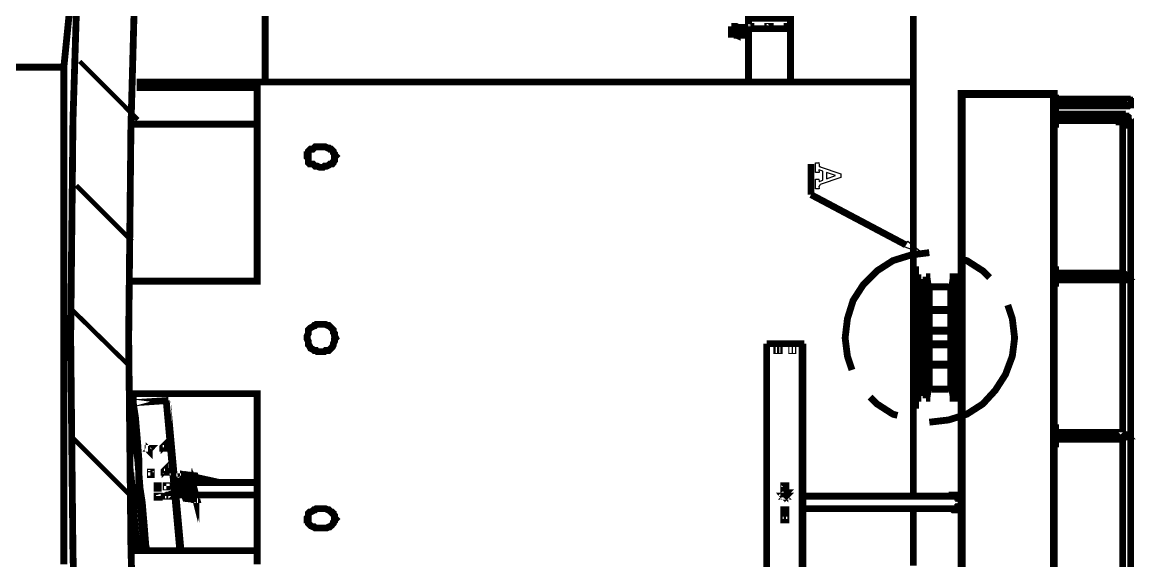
# Model space of a CAD drawing. Extents: x 0.1 to 11.6, y 0.3 to 16.2.
# Drawn here: x 7.911 to 9.543, y 11.807 to 12.596 of the extents above; entities that cross this region are included whole.
import ezdxf

# ---------------------------------------------------------------- set-up
doc = ezdxf.new("R2010")
doc.units = 0
doc.header["$MEASUREMENT"] = 0

msp = doc.modelspace()

# ---------------------------------------------------------------- linework, layer by layer
at = {"color": 0}
for points, const_width in [([(8.19, 14.7167), (7.97168, 12.53), (7.75499, 12.53)], 0.01), ([(8.19, 14.6667), (8.14165, 14.3533), (8.09831, 14.0367), (8.06332, 13.7217), (8.035, 13.405), (8.01167, 13.0883), (7.99501, 12.77), (7.98503, 12.4517), (7.98167, 12.1334), (7.98503, 11.8167), (7.99501, 11.4983), (8.01167, 11.18), (8.035, 10.8633), (8.06332, 10.5467), (8.09831, 10.23), (8.14165, 9.91499), (8.19, 9.60167)], 0.01), ([(8.87668, 9.57167), (8.97499, 9.57167), (8.99501, 9.59169), (8.99501, 9.595), (8.99501, 9.59831), (8.99501, 9.60499), (8.99501, 9.61165), (8.99501, 9.62001), (8.99501, 9.62999), (8.99501, 9.64333), (8.99501, 9.68668), (8.26665, 9.68668), (8.22, 9.99001), (8.17833, 10.295), (8.14501, 10.6), (8.11664, 10.9067), (8.095, 11.2133), (8.07835, 11.52), (8.06999, 11.8267), (8.06668, 12.1334), (8.06999, 12.4417), (8.07835, 12.7483)], 0.01), ([(9.21669, 12.6217), (9.21669, 12.5517), (9.21669, 12.5084), (8.37001, 12.5084), (8.36833, 12.5084), (8.36664, 12.5084), (8.36501, 12.5084), (8.36333, 12.5084), (8.36165, 12.5084), (8.36003, 12.5084), (8.35667, 12.5084), (8.35499, 12.5084), (8.35335, 12.5084), (8.35167, 12.5084), (8.34999, 12.5084), (8.34831, 12.5084), (8.345, 12.5084), (8.34332, 12.5084), (8.34169, 12.5084), (8.34, 12.5084), (8.33832, 12.5084), (8.33664, 12.5084), (8.33501, 12.5084), (8.33333, 12.5084), (8.33165, 12.5084), (8.33003, 12.5084), (8.32835, 12.5084), (8.07835, 12.5084)], 0.01), ([(8.26665, 12.6233), (8.26665, 12.5583), (8.26665, 12.5084)], 0.01), ([(8.94997, 12.59), (8.95167, 12.59)], 0.01), ([(8.94997, 12.59), (8.94997, 12.5783), (8.95503, 12.5783), (8.95503, 12.59), (8.95503, 12.5783), (8.95833, 12.5767), (8.95833, 12.5883), (8.95833, 12.5767), (8.97499, 12.5767)], 0.01), ([(8.95503, 12.59), (8.95665, 12.59)], 0.01), ([(8.95503, 12.5783), (8.95665, 12.5783)], 0.01), ([(8.95833, 12.5883), (8.96001, 12.5883)], 0.01), ([(8.95833, 12.5767), (8.96001, 12.5767)], 0.01), ([(8.965, 12.5833), (8.965, 12.5817), (8.96669, 12.5817), (8.96669, 12.5833)], 0.01), ([(8.97499, 12.5883), (8.97667, 12.5883)], 0.01), ([(8.97499, 12.5084), (8.97499, 12.5133), (8.97499, 12.5267), (8.97499, 12.54), (8.97499, 12.5533), (8.97499, 12.5667), (8.97499, 12.58), (8.97499, 12.5866)], 0.01), ([(8.97667, 12.59), (8.97835, 12.59)], 0.01), ([(8.97667, 12.59), (8.97667, 12.5883)], 0.01), ([(8.97835, 12.59), (8.97999, 12.59)], 0.01), ([(8.97835, 12.59), (8.97999, 12.59)], 0.01), ([(8.97835, 12.59), (8.97835, 12.5883)], 0.01), ([(9.03668, 12.5084), (9.03668, 12.5133), (9.03668, 12.5267), (9.03668, 12.54), (9.03668, 12.5533), (9.03668, 12.5667), (9.03668, 12.58), (9.03668, 12.5866)], 0.01), ([(7.97168, 12.53), (7.97168, 12.5283), (7.97168, 12.5267), (7.97168, 12.525), (7.97168, 12.5233), (7.97168, 12.5217), (7.97168, 12.5183), (7.97168, 12.515), (7.97168, 12.5133), (7.97168, 12.51), (7.97168, 12.5067), (7.97168, 12.5033), (7.97168, 12.5), (7.97168, 12.495), (7.97168, 12.49), (7.97168, 12.4867), (7.97168, 12.4817), (7.97168, 12.475), (7.97168, 12.4717), (7.97168, 12.465), (7.97168, 12.46), (7.97168, 12.4533), (7.97168, 12.4483), (7.97168, 12.4417), (7.97168, 12.435), (7.97168, 12.4267), (7.97168, 12.4217), (7.97168, 12.4134), (7.97168, 12.4067), (7.97168, 12.3983), (7.97168, 12.39), (7.97168, 12.3834), (7.97168, 12.375), (7.97168, 12.3666), (7.97168, 12.3583), (7.97168, 12.35), (7.97168, 12.34), (7.97168, 12.3317), (7.97168, 12.3233), (7.97168, 12.3133), (7.97168, 12.3033), (7.97168, 12.295), (7.97168, 12.285), (7.97168, 12.2767), (7.97168, 12.265), (7.97168, 12.255), (7.97168, 12.2467), (7.97168, 12.2367), (7.97168, 12.2267), (7.97168, 12.215), (7.97168, 12.205), (7.97168, 12.195), (7.97168, 12.185), (7.97168, 12.175), (7.97168, 12.165), (7.97168, 12.1533), (7.97168, 12.1433), (7.97168, 12.1334), (7.97168, 12.1233), (7.97168, 12.1133), (7.97168, 12.1033), (7.97168, 12.0917), (7.97168, 12.0817), (7.97168, 12.0717), (7.97168, 12.0617), (7.97168, 12.0517), (7.97168, 12.04), (7.97168, 12.0317), (7.97168, 12.0217), (7.97168, 12.0117), (7.97168, 12.0017), (7.97168, 11.9916), (7.97168, 11.9817), (7.97168, 11.9733), (7.97168, 11.9633), (7.97168, 11.9533), (7.97168, 11.945), (7.97168, 11.9367), (7.97168, 11.9283), (7.97168, 11.9183), (7.97168, 11.91), (7.97168, 11.9017), (7.97168, 11.8917), (7.97168, 11.885), (7.97168, 11.8767), (7.97168, 11.8683), (7.97168, 11.8617), (7.97168, 11.855), (7.97168, 11.8467), (7.97168, 11.84), (7.97168, 11.8333), (7.97168, 11.8267), (7.97168, 11.82), (7.97168, 11.8133), (7.97168, 11.8066), (7.97168, 11.8017)], 0.01), ([(8.08003, 12.4533), (7.99501, 12.5384)], 0.006667), ([(8.06836, 12.2167), (8.25499, 12.2167), (8.25499, 12.2217), (8.25499, 12.2267), (8.25499, 12.2317), (8.25499, 12.2383), (8.25499, 12.2416), (8.25499, 12.2483), (8.25499, 12.2517), (8.25499, 12.2567), (8.25499, 12.2633), (8.25499, 12.2667), (8.25499, 12.2733), (8.25499, 12.2767), (8.25499, 12.2817), (8.25499, 12.2867), (8.25499, 12.2917), (8.25499, 12.2967), (8.25499, 12.3017), (8.25499, 12.305), (8.25499, 12.3117), (8.25499, 12.315), (8.25499, 12.32), (8.25499, 12.325), (8.25499, 12.3283), (8.25499, 12.3333), (8.25499, 12.3383), (8.25499, 12.3417), (8.25499, 12.3467), (8.25499, 12.3517), (8.25499, 12.355), (8.25499, 12.36), (8.25499, 12.3633), (8.25499, 12.3666), (8.25499, 12.3717), (8.25499, 12.3767), (8.25499, 12.38), (8.25499, 12.3834), (8.25499, 12.3883), (8.25499, 12.3917), (8.25499, 12.395), (8.25499, 12.4), (8.25499, 12.4017), (8.25499, 12.4067), (8.25499, 12.41), (8.25499, 12.4134), (8.25499, 12.4167), (8.25499, 12.42), (8.25499, 12.4233), (8.25499, 12.4267), (8.25499, 12.43), (8.25499, 12.4333), (8.25499, 12.4367), (8.25499, 12.4383), (8.25499, 12.4417), (8.25499, 12.445), (8.25499, 12.4483), (8.25499, 12.45), (8.25499, 12.4533), (8.25499, 12.4567), (8.25499, 12.46), (8.25499, 12.4633), (8.25499, 12.4667), (8.25499, 12.47), (8.25499, 12.4717), (8.25499, 12.475), (8.25499, 12.4783), (8.25499, 12.48), (8.25499, 12.4817), (8.25499, 12.485), (8.25499, 12.4867), (8.25499, 12.4883), (8.25499, 12.49), (8.25499, 12.4916), (8.25499, 12.4933), (8.25499, 12.495), (8.25499, 12.4967), (8.25499, 12.4983), (8.25499, 12.5), (8.07835, 12.5)], 0.01), ([(9.21669, 12.5084), (9.21669, 12.5067), (9.21669, 12.505), (9.21669, 12.5033), (9.21669, 12.5017), (9.21669, 12.5), (9.21669, 12.4983), (9.21669, 12.4967), (9.21669, 12.4933), (9.21669, 12.49), (9.21669, 12.4883), (9.21669, 12.4833), (9.21669, 12.48), (9.21669, 12.475), (9.21669, 12.4733), (9.21669, 12.4683), (9.21669, 12.4633), (9.21669, 12.4583), (9.21669, 12.4533), (9.21669, 12.4483), (9.21669, 12.4434), (9.21669, 12.4383), (9.21669, 12.4316), (9.21669, 12.4267), (9.21669, 12.4183), (9.21669, 12.4134), (9.21669, 12.405), (9.21669, 12.4), (9.21669, 12.3917), (9.21669, 12.385), (9.21669, 12.3767), (9.21669, 12.37), (9.21669, 12.3633), (9.21669, 12.3533), (9.21669, 12.3467), (9.21669, 12.3383), (9.21669, 12.33), (9.21669, 12.3217), (9.21669, 12.3133), (9.21669, 12.3033), (9.21669, 12.295), (9.21669, 12.2867), (9.21669, 12.2767), (9.21669, 12.2683), (9.21669, 12.2584), (9.21669, 12.25), (9.21669, 12.24), (9.21669, 12.23), (9.21669, 12.2217), (9.21669, 12.2116), (9.21669, 12.2017), (9.21669, 12.1917), (9.21669, 12.1833), (9.21669, 12.1733), (9.21669, 12.1634), (9.21669, 12.1533), (9.21669, 12.1433), (9.21669, 12.1334), (9.21669, 12.125), (9.21669, 12.115), (9.21669, 12.1033), (9.21669, 12.095), (9.21669, 12.085), (9.21669, 12.075), (9.21669, 12.065), (9.21669, 12.055), (9.21669, 12.0467), (9.21669, 12.0367), (9.21669, 12.0283), (9.21669, 12.0167), (9.21669, 12.0084), (9.21669, 12), (9.21669, 11.9916), (9.21669, 11.9817), (9.21669, 11.9717), (9.21669, 11.9633), (9.21669, 11.955), (9.21669, 11.9467), (9.21669, 11.9383), (9.21669, 11.9283), (9.21669, 11.9217), (9.21669, 11.9134), (9.21669, 11.905), (9.21669, 11.9017)], 0.01), ([(9.28668, 12.4883), (9.28668, 12.49), (9.28836, 12.49), (9.28836, 12.4916), (9.28668, 12.4916), (9.28668, 12.49), (9.28668, 12.4883), (9.28668, 11.8933)], 0.01), ([(9.28836, 9.45503), (9.28836, 12.49), (9.42165, 12.49), (9.42333, 12.49), (9.42333, 12.4883), (9.42333, 12.49), (9.42333, 12.4916), (9.42165, 12.4916)], 0.01), ([(9.28999, 9.40831), (9.42165, 9.40831), (9.42165, 12.49), (9.42165, 12.4916), (9.28836, 12.4916)], 0.01), ([(9.42333, 12.4883), (9.42333, 9.40831), (9.42165, 9.40831)], 0.01), ([(9.42333, 12.485), (9.42503, 12.485), (9.42503, 12.4833), (9.42503, 12.4717)], 0.01), ([(9.53, 12.4833), (9.53, 12.4817), (9.53168, 12.4817), (9.53331, 12.4817), (9.53331, 12.48), (9.535, 12.48), (9.535, 12.4783), (9.535, 12.4767), (9.535, 12.475), (9.53331, 12.475), (9.53168, 12.4733), (9.53, 12.4733), (9.53168, 12.4733), (9.53331, 12.475), (9.535, 12.475), (9.535, 12.4767), (9.535, 12.4783), (9.535, 12.48), (9.53331, 12.48), (9.53331, 12.4817), (9.53168, 12.4817), (9.53, 12.4817), (9.53, 12.4833), (9.52832, 12.4833), (9.52669, 12.4833), (9.52501, 12.4833), (9.52333, 12.4833), (9.52165, 12.4833), (9.52001, 12.4833), (9.51833, 12.4833), (9.51665, 12.4833), (9.42503, 12.4833), (9.42333, 12.4833)], 0.01), ([(9.42333, 12.4717), (9.42503, 12.4717), (9.42503, 12.47), (9.42333, 12.47)], 0.01), ([(9.42333, 12.4667), (9.42503, 12.4667), (9.42503, 12.465)], 0.01), ([(9.42333, 12.4483), (9.42503, 12.4483), (9.42503, 12.465), (9.42333, 12.465)], 0.01), ([(9.42503, 12.4733), (9.51665, 12.4733), (9.51833, 12.4733), (9.52001, 12.4733), (9.52165, 12.4733), (9.52333, 12.4733), (9.52501, 12.4733), (9.52669, 12.4733), (9.52832, 12.4733), (9.53, 12.4733)], 0.01), ([(8.25499, 12.4467), (8.07497, 12.4467)], 0.01), ([(9.42503, 12.4483), (9.42503, 12.4467), (9.42333, 12.4467)], 0.01), ([(9.535, 9.435), (9.535, 12.445), (9.535, 12.4467), (9.535, 12.4483), (9.535, 12.45), (9.53331, 12.45), (9.53331, 12.4517), (9.53168, 12.4533), (9.53168, 12.455), (9.53, 12.455), (9.53, 12.4567), (9.52832, 12.4567), (9.52832, 12.4583), (9.52669, 12.4583), (9.52501, 12.46), (9.52333, 12.46), (9.52333, 12.4616), (9.52165, 12.4616), (9.52001, 12.4616), (9.51833, 12.4616), (9.51665, 12.4616), (9.42503, 12.4616)], 0.01), ([(9.42503, 12.4517), (9.51665, 12.4517), (9.51833, 12.4517), (9.51833, 12.45), (9.52001, 12.45), (9.52165, 12.45), (9.52333, 12.45), (9.52333, 12.4483), (9.52333, 12.4467), (9.52333, 12.445), (9.52501, 12.445), (9.52669, 12.445), (9.52832, 12.445), (9.53, 12.445), (9.53168, 12.445), (9.53331, 12.445), (9.535, 12.445), (9.53331, 12.445), (9.53168, 12.445), (9.53, 12.445), (9.52832, 12.445), (9.52669, 12.445), (9.52501, 12.445), (9.52333, 12.445), (9.52333, 12.2283), (9.42503, 12.2283)], 0.01), ([(9.06668, 12.3433), (9.06668, 12.3883)], 0.01), ([(8.07167, 12.275), (7.99001, 12.3567)], 0.006667), ([(9.20503, 12.27), (9.06668, 12.3433)], 0.01), ([(9.06668, 12.3433), (9.06836, 12.3433)], 0.01), ([(9.24001, 12.2584), (9.21332, 12.255), (9.18668, 12.2467), (9.16336, 12.2317), (9.14333, 12.2116), (9.12831, 12.1883), (9.12001, 12.1617), (9.11664, 12.1334), (9.12001, 12.1067), (9.12668, 12.0866)], 0.01), ([(9.21669, 12.035), (9.22, 12.035), (9.22, 12.0367), (9.22, 12.0384), (9.22, 12.04), (9.22, 12.0417), (9.22, 12.0433), (9.22, 12.045), (9.22, 12.0467), (9.22, 12.0483), (9.22, 12.05), (9.22, 12.0517), (9.22, 12.0533), (9.22, 12.055), (9.22, 12.0583), (9.22, 12.06), (9.22, 12.0617), (9.22, 12.0633), (9.22, 12.065), (9.22, 12.0667), (9.22, 12.0684), (9.22, 12.0717), (9.22, 12.0733), (9.22, 12.075), (9.22, 12.0783), (9.22, 12.0817), (9.22, 12.085), (9.22, 12.0866), (9.22, 12.09), (9.22, 12.0933), (9.22, 12.0967), (9.22, 12.1), (9.22, 12.1017), (9.22, 12.1033), (9.22, 12.1067), (9.22, 12.11), (9.22, 12.1117), (9.22, 12.115), (9.22, 12.1166), (9.22, 12.12), (9.22, 12.1233), (9.22, 12.125), (9.22, 12.1283), (9.22, 12.13), (9.22, 12.1334), (9.22, 12.1367), (9.22, 12.1383), (9.22, 12.14), (9.22, 12.1433), (9.22, 12.1467), (9.22, 12.15), (9.22, 12.1517), (9.22, 12.1533), (9.22, 12.1567), (9.22, 12.16), (9.22, 12.1634), (9.22, 12.165), (9.22, 12.1667), (9.22, 12.17), (9.22, 12.1733), (9.22, 12.175), (9.22, 12.1767), (9.22, 12.18), (9.22, 12.1816), (9.22, 12.185), (9.22, 12.1867), (9.22, 12.19), (9.22, 12.1934), (9.22, 12.195), (9.22, 12.1983), (9.22, 12.2), (9.22, 12.2017), (9.22, 12.2033), (9.22, 12.205), (9.22, 12.2067), (9.22, 12.2083), (9.22, 12.2116), (9.22, 12.2133), (9.22, 12.215), (9.22, 12.2167), (9.22, 12.2183), (9.22, 12.22), (9.22, 12.2217), (9.22, 12.2233), (9.22, 12.225), (9.22, 12.2267), (9.22, 12.2283), (9.22, 12.23), (9.22, 12.2317), (9.22, 12.2333), (9.21669, 12.2333)], 0.01), ([(9.32835, 12.2217), (9.31836, 12.2317), (9.29497, 12.2467), (9.28836, 12.2483)], 0.01), ([(9.42333, 12.2333), (9.42503, 12.2333), (9.42503, 12.2317)], 0.01), ([(9.22, 12.045), (9.22331, 12.045), (9.22331, 12.0467), (9.22331, 12.0483), (9.22331, 12.05), (9.22331, 12.0517), (9.22331, 12.0533), (9.22331, 12.055), (9.22331, 12.0566), (9.22331, 12.0583), (9.22331, 12.06), (9.22331, 12.0617), (9.22331, 12.0633), (9.22331, 12.065), (9.22331, 12.0667), (9.22331, 12.0684), (9.22331, 12.07), (9.22331, 12.0733), (9.22331, 12.075), (9.22331, 12.0767), (9.22331, 12.0783), (9.22331, 12.08), (9.22331, 12.0817), (9.22331, 12.085), (9.22331, 12.0866), (9.22331, 12.09), (9.22331, 12.0933), (9.22331, 12.095), (9.22331, 12.0983), (9.22331, 12.1), (9.22331, 12.1033), (9.22331, 12.105), (9.22331, 12.1067), (9.22331, 12.11), (9.22331, 12.1133), (9.22331, 12.115), (9.22331, 12.1166), (9.22331, 12.12), (9.22331, 12.1233), (9.22331, 12.125), (9.22331, 12.1283), (9.22331, 12.13), (9.22331, 12.1317), (9.22331, 12.135), (9.22331, 12.1383), (9.22331, 12.14), (9.22331, 12.1417), (9.22331, 12.145), (9.22331, 12.1483), (9.22331, 12.15), (9.22331, 12.1517), (9.22331, 12.155), (9.22331, 12.1583), (9.22331, 12.16), (9.22331, 12.1634), (9.22331, 12.165), (9.22331, 12.1667), (9.22331, 12.17), (9.22331, 12.1717), (9.22331, 12.175), (9.22331, 12.1767), (9.22331, 12.1783), (9.22331, 12.18), (9.22331, 12.1833), (9.22331, 12.185), (9.22331, 12.1883), (9.22331, 12.19), (9.22331, 12.1934), (9.22331, 12.195), (9.22331, 12.1967), (9.22331, 12.1983), (9.22331, 12.2), (9.22331, 12.2017), (9.22331, 12.2033), (9.22331, 12.205), (9.22331, 12.2067), (9.22331, 12.2083), (9.22331, 12.21), (9.22331, 12.2116), (9.22331, 12.2133), (9.22331, 12.215), (9.22331, 12.2167), (9.22331, 12.2183), (9.22331, 12.22), (9.22331, 12.2217), (9.22, 12.2217)], 0.01), ([(9.23665, 12.2217), (9.23833, 12.21), (9.23833, 12.2083), (9.24001, 12.2083), (9.27165, 12.2083), (9.27333, 12.2083), (9.27333, 12.21), (9.27501, 12.2217), (9.27501, 12.2233), (9.27669, 12.2233), (9.27669, 12.045), (9.27501, 12.045), (9.27501, 12.0467), (9.27333, 12.0566), (9.27333, 12.0583), (9.27165, 12.0583), (9.24001, 12.0583), (9.23833, 12.0583), (9.23833, 12.0566), (9.23665, 12.0467), (9.23665, 12.045), (9.23503, 12.045), (9.23665, 12.045), (9.23665, 12.0467), (9.23665, 12.2217), (9.23665, 12.2233), (9.23503, 12.2233), (9.23665, 12.2233), (9.23665, 12.2217), (9.23833, 12.21), (9.23833, 12.2083), (9.24001, 12.2083), (9.24001, 12.175)], 0.01), ([(9.23503, 12.2233), (9.23665, 12.2233)], 0.01), ([(9.23503, 12.2233), (9.23665, 12.2233)], 0.01), ([(9.24001, 12.2083), (9.27165, 12.2083), (9.27333, 12.2083), (9.27333, 12.21), (9.27501, 12.2217)], 0.01), ([(9.27669, 12.2233), (9.27832, 12.2233)], 0.01), ([(9.27669, 12.2233), (9.27832, 12.2233)], 0.01), ([(9.42503, 12.215), (9.42503, 12.2317), (9.42333, 12.2317)], 0.01), ([(9.42503, 12.2183), (9.52333, 12.2183), (9.52333, 11.995), (9.42503, 11.995)], 0.01), ([(9.52333, 12.2283), (9.52333, 12.2267), (9.52501, 12.2267), (9.52669, 12.2267), (9.52832, 12.225), (9.53, 12.2233), (9.52832, 12.2233), (9.52832, 12.2217), (9.52669, 12.2217), (9.52669, 12.22), (9.52501, 12.22), (9.52501, 12.2183), (9.52333, 12.2183)], 0.01), ([(9.22331, 12.0517), (9.22331, 12.0533), (9.22499, 12.0533), (9.22999, 12.0533), (9.22999, 12.055), (9.22999, 12.0566), (9.22999, 12.0583), (9.22999, 12.06), (9.22999, 12.0617), (9.22999, 12.0633), (9.22999, 12.065), (9.22999, 12.0667), (9.22999, 12.0684), (9.22999, 12.07), (9.22999, 12.0717), (9.22999, 12.075), (9.22999, 12.0767), (9.22999, 12.0783), (9.22999, 12.08), (9.22999, 12.0833), (9.22999, 12.085), (9.22999, 12.0866), (9.22999, 12.09), (9.22999, 12.0933), (9.22999, 12.095), (9.22999, 12.0967), (9.22999, 12.1), (9.22999, 12.1017), (9.22999, 12.1033), (9.22999, 12.1067), (9.22999, 12.1083), (9.22999, 12.1117), (9.22999, 12.1133), (9.22999, 12.115), (9.22999, 12.1183), (9.22999, 12.12), (9.22999, 12.1233), (9.22999, 12.125), (9.22999, 12.1283), (9.22999, 12.13), (9.22999, 12.1317), (9.22999, 12.135), (9.22999, 12.1383), (9.22999, 12.14), (9.22999, 12.1417), (9.22999, 12.145), (9.22999, 12.1467), (9.22999, 12.15), (9.22999, 12.1517), (9.22999, 12.1533), (9.22999, 12.1567), (9.22999, 12.1583), (9.22999, 12.1617), (9.22999, 12.165), (9.22999, 12.1683), (9.22999, 12.17), (9.22999, 12.1733), (9.22999, 12.175), (9.22999, 12.1767), (9.22999, 12.1783), (9.22999, 12.18), (9.22999, 12.1833), (9.22999, 12.185), (9.22999, 12.1867), (9.22999, 12.1883), (9.22999, 12.19), (9.22999, 12.1917), (9.22999, 12.1934), (9.22999, 12.195), (9.22999, 12.1967), (9.22999, 12.1983), (9.22999, 12.2), (9.22999, 12.2017), (9.22999, 12.2033), (9.22999, 12.205), (9.22999, 12.2067), (9.22999, 12.2083), (9.22999, 12.21), (9.22999, 12.2116), (9.22999, 12.2133), (9.22999, 12.215), (9.22499, 12.215), (9.22331, 12.215)], 0.01), ([(9.22499, 12.215), (9.22499, 12.2133), (9.22499, 12.2116), (9.22499, 12.21), (9.22499, 12.2083), (9.22499, 12.2067), (9.22499, 12.205), (9.22499, 12.2033), (9.22499, 12.2017), (9.22499, 12.2), (9.22499, 12.1983), (9.22499, 12.1967), (9.22499, 12.195), (9.22499, 12.1934), (9.22499, 12.1917), (9.22499, 12.19), (9.22499, 12.1883), (9.22499, 12.1867), (9.22499, 12.185), (9.22499, 12.1833), (9.22499, 12.18), (9.22499, 12.1783), (9.22499, 12.1767), (9.22499, 12.175), (9.22499, 12.1733), (9.22499, 12.17), (9.22499, 12.1683), (9.22499, 12.165), (9.22499, 12.1617), (9.22499, 12.1583), (9.22499, 12.1567), (9.22499, 12.1533), (9.22499, 12.1517), (9.22499, 12.15), (9.22499, 12.1467), (9.22499, 12.145), (9.22499, 12.1417), (9.22499, 12.14), (9.22499, 12.1383), (9.22499, 12.135), (9.22499, 12.1317), (9.22499, 12.13), (9.22499, 12.1283), (9.22499, 12.125), (9.22499, 12.1233), (9.22499, 12.12), (9.22499, 12.1183), (9.22499, 12.115), (9.22499, 12.1133), (9.22499, 12.1117), (9.22499, 12.1083), (9.22499, 12.1067), (9.22499, 12.1033), (9.22499, 12.1017), (9.22499, 12.1), (9.22499, 12.0967), (9.22499, 12.095), (9.22499, 12.0933), (9.22499, 12.09), (9.22499, 12.0866), (9.22499, 12.085), (9.22499, 12.0833), (9.22499, 12.08), (9.22499, 12.0783), (9.22499, 12.0767), (9.22499, 12.075), (9.22499, 12.0717), (9.22499, 12.07), (9.22499, 12.0684), (9.22499, 12.0667), (9.22499, 12.065), (9.22499, 12.0633), (9.22499, 12.0617), (9.22499, 12.06), (9.22499, 12.0583), (9.22499, 12.0566), (9.22499, 12.055), (9.22499, 12.0533)], 0.01), ([(9.23503, 12.2116), (9.23167, 12.2116), (9.22999, 12.2116)], 0.01), ([(9.23167, 12.0566), (9.23167, 12.0583), (9.23167, 12.06), (9.23167, 12.0617), (9.23167, 12.0633), (9.23167, 12.065), (9.23167, 12.0667), (9.23167, 12.0684), (9.23167, 12.07), (9.23167, 12.0717), (9.23167, 12.0733), (9.23167, 12.075), (9.23167, 12.0767), (9.23167, 12.0783), (9.23167, 12.08), (9.23167, 12.0817), (9.23167, 12.0833), (9.23167, 12.085), (9.23167, 12.0883), (9.23167, 12.09), (9.23167, 12.0933), (9.23167, 12.095), (9.23167, 12.0967), (9.23167, 12.1), (9.23167, 12.1017), (9.23167, 12.1033), (9.23167, 12.105), (9.23167, 12.1083), (9.23167, 12.11), (9.23167, 12.1133), (9.23167, 12.115), (9.23167, 12.1166), (9.23167, 12.12), (9.23167, 12.1217), (9.23167, 12.125), (9.23167, 12.1267), (9.23167, 12.1283), (9.23167, 12.1317), (9.23167, 12.1334), (9.23167, 12.1367), (9.23167, 12.14), (9.23167, 12.1433), (9.23167, 12.145), (9.23167, 12.1483), (9.23167, 12.1517), (9.23167, 12.155), (9.23167, 12.1567), (9.23167, 12.16), (9.23167, 12.1617), (9.23167, 12.165), (9.23167, 12.1683), (9.23167, 12.17), (9.23167, 12.1733), (9.23167, 12.175), (9.23167, 12.1767), (9.23167, 12.1783), (9.23167, 12.18), (9.23167, 12.1816), (9.23167, 12.185), (9.23167, 12.1867), (9.23167, 12.1883), (9.23167, 12.19), (9.23167, 12.1917), (9.23167, 12.1934), (9.23167, 12.195), (9.23167, 12.1967), (9.23167, 12.1983), (9.23167, 12.2), (9.23167, 12.2017), (9.23167, 12.2033), (9.23167, 12.205), (9.23167, 12.2067), (9.23167, 12.2083), (9.23167, 12.21), (9.23167, 12.2116)], 0.01), ([(9.23833, 12.21), (9.23833, 12.175)], 0.01), ([(9.27165, 12.2083), (9.27165, 12.175)], 0.01), ([(9.27333, 12.21), (9.27333, 12.175)], 0.01), ([(9.42333, 12.215), (9.42503, 12.215), (9.42503, 12.2133), (9.42333, 12.2133)], 0.01), ([(8.06836, 12.0917), (7.98167, 12.1767)], 0.006667), ([(9.23833, 12.1733), (9.23833, 12.145)], 0.01), ([(9.24001, 12.01), (9.26833, 12.0133), (9.29497, 12.0217), (9.31836, 12.0367), (9.33664, 12.0566), (9.35167, 12.08), (9.36165, 12.1067), (9.36501, 12.1334), (9.36165, 12.1617), (9.35499, 12.1816)], 0.01), ([(9.24001, 12.1733), (9.24001, 12.145)], 0.01), ([(9.27165, 12.1733), (9.27165, 12.145)], 0.01), ([(9.27333, 12.1733), (9.27333, 12.145)], 0.01), ([(9.27669, 12.1533), (9.28668, 12.1533)], 0.01), ([(9.23833, 12.1433), (9.23833, 12.125)], 0.01), ([(9.24001, 12.1433), (9.24001, 12.125)], 0.01), ([(9.27165, 12.1433), (9.27165, 12.125)], 0.01), ([(9.27333, 12.1433), (9.27333, 12.125)], 0.01), ([(9.00168, 12.125), (9.00331, 12.125)], 0.01), ([(9.05333, 11.7733), (9.00168, 11.7733), (9.00168, 12.125)], 0.01), ([(9.05333, 12.125), (9.05501, 12.125)], 0.01), ([(9.05333, 12.125), (9.05333, 11.7717), (9.05501, 11.7717), (9.05501, 12.125)], 0.01), ([(9.05501, 12.125), (9.05664, 12.125)], 0.01), ([(9.23833, 12.1233), (9.23833, 12.095)], 0.01), ([(9.24001, 12.1233), (9.24001, 12.095)], 0.01), ([(9.27165, 12.1233), (9.27165, 12.095)], 0.01), ([(9.27333, 12.1233), (9.27333, 12.095)], 0.01), ([(9.02001, 12.115), (9.01833, 12.115), (9.01665, 12.115)], 0.01), ([(9.03999, 12.115), (9.03836, 12.115)], 0.01), ([(9.27669, 12.1133), (9.28668, 12.1133)], 0.01), ([(9.23833, 12.0933), (9.23833, 12.0566)], 0.01), ([(9.24001, 12.0933), (9.24001, 12.0583), (9.27165, 12.0583), (9.27333, 12.0583), (9.27333, 12.0566), (9.27501, 12.0467)], 0.01), ([(9.27165, 12.0933), (9.27165, 12.0583)], 0.01), ([(9.27333, 12.0933), (9.27333, 12.0566)], 0.01), ([(9.22999, 12.0566), (9.23167, 12.0566), (9.23503, 12.0566)], 0.01), ([(9.23665, 12.0467), (9.23833, 12.0566), (9.23833, 12.0583), (9.24001, 12.0583)], 0.01), ([(8.25499, 11.8017), (8.25499, 11.8033), (8.25499, 11.805), (8.25499, 11.8083), (8.25499, 11.8117), (8.25499, 11.8133), (8.25499, 11.8167), (8.25499, 11.8184), (8.25499, 11.8217), (8.25499, 11.825), (8.25499, 11.8283), (8.25499, 11.83), (8.25499, 11.8333), (8.25499, 11.8383), (8.25499, 11.8417), (8.25499, 11.8433), (8.25499, 11.8467), (8.25499, 11.8517), (8.25499, 11.855), (8.25499, 11.8567), (8.25499, 11.8617), (8.25499, 11.865), (8.25499, 11.8683), (8.25499, 11.8717), (8.25499, 11.8767), (8.25499, 11.88), (8.25499, 11.8834), (8.25499, 11.8883), (8.25499, 11.8917), (8.25499, 11.895), (8.25499, 11.9), (8.25499, 11.9033), (8.25499, 11.9083), (8.25499, 11.9134), (8.25499, 11.9167), (8.25499, 11.9217), (8.25499, 11.9267), (8.25499, 11.93), (8.25499, 11.935), (8.25499, 11.94), (8.25499, 11.9434), (8.25499, 11.9483), (8.25499, 11.9533), (8.25499, 11.9567), (8.25499, 11.9616), (8.25499, 11.9667), (8.25499, 11.9717), (8.25499, 11.9767), (8.25499, 11.98), (8.25499, 11.985), (8.25499, 11.9916), (8.25499, 11.995), (8.25499, 12), (8.25499, 12.005), (8.25499, 12.01), (8.25499, 12.015), (8.25499, 12.02), (8.25499, 12.025), (8.25499, 12.03), (8.25499, 12.035), (8.25499, 12.04), (8.25499, 12.045), (8.25499, 12.0517), (8.06836, 12.0517)], 0.01), ([(8.07167, 12.0384), (8.06836, 12.0384), (8.07167, 12.0384), (8.07335, 12.0167), (8.07497, 11.9967), (8.07667, 11.9767), (8.08003, 11.955), (8.08165, 11.9333), (8.08165, 11.9134), (8.08333, 11.8917), (8.08501, 11.8717), (8.08664, 11.8517), (8.09, 11.83), (8.09, 11.8217)], 0.01), ([(8.07167, 12.0384), (8.07335, 12.0384)], 0.01), ([(8.07335, 12.0517), (8.07335, 12.0384), (8.07667, 12.0167), (8.07835, 11.9967), (8.08003, 11.9767), (8.08165, 11.955), (8.08165, 11.935), (8.08333, 11.9134), (8.08664, 11.8917), (8.08832, 11.8717), (8.09, 11.8517), (8.09169, 11.83), (8.09332, 11.8217)], 0.01), ([(8.12169, 12.0417), (8.14165, 11.8217)], 0.01), ([(8.12169, 12.0417), (8.12332, 12.0417)], 0.01), ([(8.12332, 12.0417), (8.125, 12.0417)], 0.01), ([(8.12332, 12.0417), (8.125, 12.0417)], 0.01), ([(9.15332, 12.0467), (9.16336, 12.0367), (9.18668, 12.0217), (9.19336, 12.02)], 0.01), ([(9.23503, 12.045), (9.23665, 12.045)], 0.01), ([(9.23503, 12.045), (9.23665, 12.045)], 0.01), ([(9.27669, 12.045), (9.27832, 12.045)], 0.01), ([(9.27669, 12.045), (9.27832, 12.045)], 0.01), ([(8.06836, 12.0267), (8.06999, 12.0267)], 0.01), ([(8.06836, 12.0267), (8.06999, 12.0267)], 0.01), ([(8.06836, 12.0267), (8.06999, 12.0267)], 0.01), ([(9.42333, 12.0017), (9.42503, 12.0017), (9.42503, 12), (9.42503, 11.9983)], 0.01), ([(9.42503, 11.9817), (9.42503, 11.9983), (9.42333, 11.9983)], 0.01), ([(9.52333, 11.995), (9.52501, 11.9933), (9.52669, 11.9916), (9.52832, 11.9916), (9.53, 11.99), (9.52832, 11.99), (9.52832, 11.9883), (9.52669, 11.9883), (9.52501, 11.9867), (9.52333, 11.985)], 0.01), ([(8.07335, 11.8983), (7.98167, 11.99)], 0.006667), ([(8.11833, 11.9733), (8.11833, 11.9717), (8.11664, 11.9717), (8.11664, 11.9733)], 0.01), ([(9.42333, 11.9817), (9.42503, 11.9817), (9.42503, 11.98), (9.42503, 11.9783), (9.42333, 11.9783)], 0.01), ([(9.42503, 11.985), (9.52333, 11.985), (9.52333, 11.7617), (9.42503, 11.7617)], 0.01), ([(8.09831, 11.9717), (8.09668, 11.97), (8.095, 11.97), (8.09668, 11.97)], 0.01), ([(8.095, 11.97), (8.09668, 11.97)], 0.01), ([(8.09668, 11.97), (8.09831, 11.97)], 0.01), ([(8.09668, 11.97), (8.09831, 11.97)], 0.01), ([(8.09668, 11.97), (8.09831, 11.97)], 0.01), ([(8.11833, 11.9717), (8.11664, 11.9717)], 0.01), ([(8.11833, 11.9717), (8.12001, 11.9717)], 0.01), ([(8.11833, 11.9717), (8.12001, 11.9717)], 0.01), ([(8.11833, 11.9717), (8.12001, 11.9717)], 0.01), ([(8.08003, 11.8217), (8.08003, 11.83), (8.07667, 11.85), (8.07497, 11.87), (8.07335, 11.8917), (8.07167, 11.9134), (8.06999, 11.9333), (8.06999, 11.9367)], 0.01), ([(8.09999, 11.9367), (8.09999, 11.935), (8.09831, 11.935), (8.09999, 11.935)], 0.01), ([(8.09831, 11.935), (8.09999, 11.935)], 0.01), ([(8.09999, 11.935), (8.10167, 11.935)], 0.01), ([(8.09999, 11.935), (8.10167, 11.935)], 0.01), ([(8.09999, 11.935), (8.10167, 11.935)], 0.01), ([(8.12169, 11.9383), (8.12169, 11.9367), (8.12001, 11.9367), (8.11833, 11.9367), (8.11833, 11.9383)], 0.01), ([(8.12001, 11.9367), (8.11833, 11.9367)], 0.01), ([(8.12001, 11.9367), (8.12169, 11.9367)], 0.01), ([(8.12001, 11.9367), (8.12169, 11.9367)], 0.01), ([(8.12001, 11.9367), (8.12169, 11.9367)], 0.01), ([(8.14333, 11.915), (8.14333, 11.9167), (8.14333, 11.9183), (8.14333, 11.92), (8.14333, 11.9217), (8.14333, 11.9233), (8.14501, 11.9233), (8.14501, 11.925), (8.14665, 11.925), (8.16, 11.9233), (8.16, 11.925), (8.16, 11.93)], 0.01), ([(8.16, 11.925), (8.14665, 11.9267), (8.14665, 11.9316)], 0.01), ([(8.14665, 11.925), (8.14665, 11.9267)], 0.01), ([(8.16499, 11.925), (8.16336, 11.925), (8.16336, 11.9267), (8.16336, 11.9316), (8.14833, 11.9333), (8.16168, 11.9316)], 0.01), ([(8.14833, 11.9333), (8.15001, 11.9333)], 0.01), ([(8.14833, 11.9333), (8.15001, 11.9333)], 0.01), ([(8.15001, 11.9283), (8.15001, 11.93), (8.15001, 11.9283), (8.15169, 11.9283)], 0.01), ([(8.15831, 11.9283), (8.15668, 11.9283)], 0.01), ([(8.16, 11.9233), (8.15668, 11.9167), (8.15668, 11.91), (8.16, 11.9033)], 0.01), ([(8.25499, 11.9217), (8.16, 11.9217), (8.16, 11.9233), (8.16168, 11.9233), (8.16168, 11.925), (8.16336, 11.925), (8.16336, 11.9233)], 0.01), ([(8.16336, 11.9316), (8.16168, 11.9316), (8.16168, 11.925), (8.16168, 11.93)], 0.01), ([(8.16168, 11.925), (8.16336, 11.925)], 0.01), ([(8.16168, 11.9233), (8.16336, 11.9233), (8.16499, 11.9233), (8.16667, 11.9233), (8.16667, 11.9217)], 0.01), ([(8.16835, 11.9217), (8.16835, 11.9233), (8.16667, 11.9233), (8.16667, 11.925), (8.16499, 11.925), (8.16336, 11.925)], 0.01), ([(8.16336, 11.925), (8.16499, 11.925)], 0.01), ([(8.15332, 11.9134), (8.155, 11.91), (8.14333, 11.9083), (8.14165, 11.9083), (8.14165, 11.9067), (8.13997, 11.9067), (8.13835, 11.9067), (8.13667, 11.9067), (8.13499, 11.9067), (8.13997, 11.9083)], 0.01), ([(8.11003, 11.915), (8.11003, 11.9134), (8.10835, 11.9134), (8.10835, 11.915)], 0.01), ([(8.12332, 11.9167), (8.12332, 11.915), (8.12169, 11.915)], 0.01), ([(8.14333, 11.9217), (8.13336, 11.9217)], 0.01), ([(8.13336, 11.915), (8.13997, 11.915), (8.13835, 11.915), (8.13835, 11.9134), (8.13997, 11.9134), (8.14165, 11.9134), (8.14333, 11.9134), (8.14501, 11.9134), (8.14665, 11.9134), (8.14665, 11.9117), (8.14501, 11.9117), (8.14333, 11.9117), (8.14333, 11.91), (8.14165, 11.91), (8.13997, 11.91)], 0.01), ([(8.13499, 11.9083), (8.13997, 11.91), (8.14165, 11.91), (8.14333, 11.91), (8.14501, 11.91), (8.14501, 11.9117), (8.14665, 11.9117), (8.14833, 11.9117), (8.14833, 11.9134), (8.14665, 11.9134), (8.14665, 11.915), (8.14501, 11.915), (8.14333, 11.915), (8.14165, 11.915), (8.13997, 11.915), (8.14165, 11.915), (8.14333, 11.915), (8.14501, 11.915), (8.14665, 11.915), (8.14833, 11.915), (8.15001, 11.915), (8.15169, 11.9134), (8.15169, 11.9117), (8.15001, 11.9117), (8.14833, 11.9117), (8.14833, 11.91), (8.14665, 11.91), (8.14501, 11.91), (8.14333, 11.91), (8.14165, 11.91), (8.13997, 11.91), (8.13997, 11.9083), (8.14165, 11.9083), (8.14333, 11.9083), (8.14501, 11.9083), (8.14665, 11.9083), (8.14665, 11.91), (8.14833, 11.91), (8.15001, 11.91), (8.15169, 11.91), (8.15169, 11.9117)], 0.01), ([(8.15001, 11.91), (8.14833, 11.9083), (8.14665, 11.9083), (8.14501, 11.9083), (8.14501, 11.9067), (8.14333, 11.9067), (8.14165, 11.9067), (8.14003, 11.9067), (8.13499, 11.905)], 0.01), ([(8.13997, 11.915), (8.13997, 11.9134)], 0.01), ([(8.13997, 11.9067), (8.13997, 11.905), (8.14165, 11.905), (8.14333, 11.905), (8.14501, 11.905), (8.14665, 11.905), (8.14833, 11.9067), (8.15001, 11.9067), (8.15169, 11.9067), (8.15169, 11.9083), (8.15169, 11.91), (8.15169, 11.9083), (8.15001, 11.9083), (8.14833, 11.9083), (8.14665, 11.9067), (8.14501, 11.9067), (8.14333, 11.9067), (8.14165, 11.9067), (8.13997, 11.9067), (8.14165, 11.9067), (8.14333, 11.9067), (8.14333, 11.9083), (8.14501, 11.9083)], 0.01), ([(8.13997, 11.91), (8.14165, 11.91)], 0.01), ([(8.14333, 11.9083), (8.14501, 11.9083)], 0.01), ([(8.14665, 11.9117), (8.14833, 11.9117), (8.14665, 11.9117), (8.14665, 11.9134), (8.14833, 11.9134), (8.14833, 11.9117)], 0.01), ([(8.14665, 11.9117), (8.14833, 11.9117)], 0.01), ([(8.14665, 11.9083), (8.14833, 11.9083)], 0.01), ([(8.14665, 11.9083), (8.14833, 11.9083)], 0.01), ([(8.14833, 11.91), (8.14833, 11.9083)], 0.01), ([(8.155, 11.91), (8.155, 11.9117), (8.155, 11.9134)], 0.01), ([(8.15668, 11.9117), (8.15668, 11.9134), (8.15668, 11.915), (8.15668, 11.9167), (8.15668, 11.9183), (8.15831, 11.92), (8.16, 11.9217)], 0.01), ([(9.03, 11.9134), (9.02669, 11.9134)], 0.01), ([(9.03, 11.9117), (9.02669, 11.9117)], 0.01), ([(9.02669, 11.9083), (9.02669, 11.91), (9.02832, 11.91), (9.03, 11.91), (9.03, 11.9083)], 0.01), ([(9.27333, 11.9017), (9.27333, 11.9033), (9.27501, 11.9033), (9.27669, 11.9033), (9.285, 11.9033), (9.28668, 11.9033), (9.28668, 11.9134)], 0.01), ([(9.28668, 11.9134), (9.28836, 11.9134)], 0.01), ([(8.08003, 11.9033), (8.07835, 11.9033), (8.07667, 11.9033)], 0.01), ([(8.11165, 11.9017), (8.11165, 11.9), (8.11003, 11.9), (8.10835, 11.9), (8.10835, 11.9017)], 0.01), ([(8.125, 11.9017), (8.12332, 11.9017), (8.12169, 11.9017)], 0.01), ([(8.13997, 11.905), (8.13499, 11.9033)], 0.01), ([(8.13499, 11.9033), (8.16168, 11.9033), (8.25499, 11.9033)], 0.01), ([(8.13997, 11.9067), (8.14165, 11.9067)], 0.01), ([(8.16336, 11.8967), (8.15001, 11.8983), (8.14833, 11.9033)], 0.01), ([(8.15668, 11.9033), (8.16336, 11.9033), (8.16168, 11.9033)], 0.01), ([(8.16, 11.8983), (8.16, 11.9), (8.16, 11.9017), (8.16, 11.9)], 0.01), ([(8.16336, 11.9033), (8.16499, 11.9033)], 0.01), ([(8.16336, 11.9033), (8.16499, 11.9033)], 0.01), ([(8.16499, 11.9033), (8.16667, 11.9033)], 0.01), ([(8.16499, 11.9033), (8.16667, 11.9033)], 0.01), ([(8.16499, 11.8967), (8.16667, 11.8967)], 0.01), ([(9.03, 11.9033), (9.02669, 11.9033)], 0.01), ([(9.27669, 11.9017), (9.27832, 11.9017), (9.28, 11.9017), (9.28168, 11.9017), (9.28168, 11.9), (9.28331, 11.9), (9.28331, 11.8983), (9.285, 11.8983), (9.285, 11.8967), (9.28668, 11.895), (9.28668, 11.8933), (9.28668, 11.895), (9.285, 11.8967), (9.285, 11.8983), (9.28331, 11.8983), (9.28331, 11.9), (9.28168, 11.9), (9.28168, 11.9017), (9.28, 11.9017), (9.27832, 11.9017), (9.27669, 11.9017), (9.05501, 11.9017)], 0.01), ([(9.05501, 11.8834), (9.27669, 11.8834), (9.27832, 11.8834), (9.28, 11.8834), (9.28168, 11.8834), (9.28168, 11.885), (9.28331, 11.885), (9.28331, 11.8867), (9.285, 11.8867), (9.285, 11.8883), (9.28668, 11.89), (9.28668, 11.8917), (9.28668, 11.8933), (9.28668, 11.8917), (9.28668, 11.89), (9.285, 11.8883), (9.285, 11.8867), (9.28331, 11.8867), (9.28331, 11.885), (9.28168, 11.885), (9.28168, 11.8834), (9.28, 11.8834), (9.27832, 11.8834), (9.27669, 11.8834)], 0.01), ([(9.28668, 11.9033), (9.285, 11.9033), (9.285, 11.9017), (9.27669, 11.9017), (9.27501, 11.9017)], 0.01), ([(9.28668, 11.8917), (9.28668, 11.4383)], 0.01), ([(9.03, 11.88), (9.02669, 11.88)], 0.01), ([(9.02669, 11.8767), (9.02832, 11.8767), (9.03, 11.8767)], 0.01), ([(9.02832, 11.8817), (9.03, 11.8817)], 0.01), ([(9.21669, 11.8834), (9.21669, 11.8767), (9.21669, 11.8683), (9.21669, 11.8617), (9.21669, 11.855), (9.21669, 11.8483), (9.21669, 11.8417), (9.21669, 11.8366), (9.21669, 11.83), (9.21669, 11.825), (9.21669, 11.8184), (9.21669, 11.815), (9.21669, 11.8083), (9.21669, 11.805), (9.21669, 11.8)], 0.01), ([(9.28668, 11.8717), (9.28668, 11.88), (9.285, 11.8817), (9.27669, 11.8817), (9.27501, 11.8817), (9.27333, 11.8834)], 0.01), ([(9.27501, 11.8834), (9.27669, 11.8834), (9.285, 11.8834), (9.28668, 11.8817)], 0.01), ([(9.03, 11.87), (9.02669, 11.87)], 0.01), ([(9.03, 11.8683), (9.03, 11.8666), (9.02832, 11.8666), (9.02669, 11.8666), (9.02669, 11.8683)], 0.01), ([(9.28668, 11.8717), (9.28836, 11.8717)], 0.01), ([(8.07497, 11.8217), (8.25499, 11.8217)], 0.01)]:
    msp.add_lwpolyline(points, dxfattribs=dict(at, const_width=const_width))
at = {"color": 0, "const_width": 0.01}
for points in [[(8.97499, 12.6017), (8.97499, 12.6), (8.97499, 12.5983), (8.97499, 12.5967), (8.97499, 12.5933), (8.97499, 12.5917), (8.97499, 12.59), (8.97499, 12.5866), (9.03668, 12.5866), (9.03668, 12.59), (9.03668, 12.5917), (9.03668, 12.5933), (9.03668, 12.5967), (9.03668, 12.5983), (9.03668, 12.6), (9.03668, 12.6017), (8.97499, 12.6017)], [(8.96001, 12.5883), (8.95665, 12.59), (8.95503, 12.59), (8.94997, 12.59), (8.95503, 12.59), (8.95833, 12.5883), (8.97499, 12.5883), (8.96001, 12.5883)], [(8.96669, 12.585), (8.96669, 12.5833), (8.96669, 12.5817), (8.965, 12.5817), (8.965, 12.5833), (8.965, 12.585), (8.96669, 12.585)], [(8.97835, 12.59), (8.97667, 12.59), (8.97835, 12.59)], [(8.97667, 12.5883), (8.97835, 12.5883), (8.97835, 12.59), (8.97667, 12.59), (8.97667, 12.5883)], [(8.97667, 12.5883), (8.97667, 12.59), (8.97667, 12.5883), (8.97835, 12.5883), (8.97835, 12.59), (8.97835, 12.5883), (8.97667, 12.5883)], [(9.00499, 12.5883), (9.00667, 12.5883), (9.00667, 12.59), (9.00499, 12.59), (9.00331, 12.59), (9.00331, 12.5883), (9.00499, 12.5883)], [(9.00499, 12.5883), (9.00331, 12.5883), (9.00331, 12.59), (9.00331, 12.5883), (9.00499, 12.5883), (9.00667, 12.59), (9.00499, 12.5883)], [(9.03168, 12.5883), (9.03331, 12.5883), (9.03331, 12.59), (9.03168, 12.59), (9.03168, 12.5883)], [(9.03168, 12.5883), (9.03168, 12.59), (9.03168, 12.5883), (9.03331, 12.5883), (9.03331, 12.59), (9.03331, 12.5883), (9.03168, 12.5883)], [(9.51665, 12.4733), (9.51665, 12.475), (9.51665, 12.4767), (9.51665, 12.4783), (9.51665, 12.48), (9.51665, 12.4817), (9.51665, 12.4833), (9.51665, 12.4817), (9.51665, 12.48), (9.51665, 12.4783), (9.51665, 12.4767), (9.51665, 12.475), (9.51665, 12.4733)], [(9.51665, 12.4616), (9.51665, 12.46), (9.51665, 12.4583), (9.51665, 12.4567), (9.51665, 12.455), (9.51665, 12.4533), (9.51665, 12.4517), (9.51665, 12.4533), (9.51665, 12.455), (9.51665, 12.4567), (9.51665, 12.4583), (9.51665, 12.46), (9.51665, 12.4616)], [(8.34831, 12.4134), (8.35167, 12.4134), (8.35499, 12.4134), (8.35835, 12.4117), (8.36003, 12.4117), (8.36165, 12.41), (8.36333, 12.41), (8.36501, 12.4083), (8.36664, 12.4067), (8.36664, 12.405), (8.36833, 12.4033), (8.36833, 12.4017), (8.37001, 12.4), (8.36833, 12.3983), (8.36833, 12.395), (8.36833, 12.3933), (8.36664, 12.3917), (8.36664, 12.39), (8.36501, 12.3883), (8.36333, 12.3883), (8.36165, 12.3883), (8.36003, 12.3867), (8.35667, 12.385), (8.35499, 12.385), (8.35335, 12.385), (8.35167, 12.3834), (8.34831, 12.3834), (8.34668, 12.3834), (8.34332, 12.385), (8.34169, 12.385), (8.34, 12.385), (8.33832, 12.3867), (8.33664, 12.3883), (8.33333, 12.3883), (8.33165, 12.3883), (8.33003, 12.39), (8.33003, 12.3917), (8.33003, 12.3933), (8.33003, 12.3967), (8.32835, 12.3983), (8.32835, 12.4), (8.32835, 12.4017), (8.33003, 12.4017), (8.33003, 12.4033), (8.33003, 12.405), (8.33003, 12.4067), (8.33165, 12.4083), (8.33333, 12.41), (8.33664, 12.41), (8.33832, 12.4117), (8.34, 12.4134), (8.34169, 12.4134), (8.34332, 12.4134), (8.34668, 12.4134), (8.34831, 12.4134)], [(9.23503, 12.1583), (9.23503, 12.1567), (9.23503, 12.155), (9.23503, 12.1517), (9.23503, 12.1483), (9.23503, 12.145), (9.23503, 12.1433), (9.23503, 12.14), (9.23503, 12.1367), (9.23503, 12.1334), (9.23503, 12.1317), (9.23503, 12.1283), (9.23503, 12.1267), (9.23503, 12.125), (9.23503, 12.1217), (9.23503, 12.12), (9.23503, 12.1166), (9.23503, 12.115), (9.23503, 12.1133), (9.23503, 12.11), (9.23503, 12.1083), (9.23503, 12.045), (9.23503, 12.2233), (9.23503, 12.1583)], [(9.27669, 12.2233), (9.27669, 12.045), (9.27501, 12.045), (9.27501, 12.0467), (9.27501, 12.2217), (9.27501, 12.2233), (9.27669, 12.2233)], [(9.27501, 12.1733), (9.27501, 12.175), (9.23665, 12.175), (9.23665, 12.1733), (9.27501, 12.1733)], [(8.34831, 12.1533), (8.35167, 12.1533), (8.35499, 12.1533), (8.35835, 12.1517), (8.36003, 12.1517), (8.36165, 12.15), (8.36333, 12.1483), (8.36501, 12.1467), (8.36664, 12.145), (8.36664, 12.1417), (8.36833, 12.14), (8.36833, 12.1383), (8.36833, 12.1367), (8.37001, 12.1334), (8.36833, 12.1317), (8.36833, 12.1283), (8.36664, 12.125), (8.36664, 12.1233), (8.36501, 12.12), (8.36333, 12.1183), (8.36165, 12.1166), (8.36003, 12.115), (8.35667, 12.115), (8.35499, 12.115), (8.35335, 12.1133), (8.35167, 12.1133), (8.34831, 12.1133), (8.34668, 12.1133), (8.34332, 12.1133), (8.34169, 12.115), (8.34, 12.115), (8.33832, 12.115), (8.33664, 12.1166), (8.33333, 12.1183), (8.33165, 12.1217), (8.33003, 12.1233), (8.33003, 12.125), (8.33003, 12.1283), (8.32835, 12.1317), (8.32835, 12.1334), (8.32835, 12.1367), (8.33003, 12.14), (8.33003, 12.1433), (8.33003, 12.145), (8.33165, 12.1467), (8.33333, 12.1483), (8.33664, 12.15), (8.33832, 12.1517), (8.34, 12.1517), (8.34169, 12.1533), (8.34332, 12.1533), (8.34668, 12.1533), (8.34831, 12.1533)], [(9.23665, 12.16), (9.23665, 12.1583), (9.23665, 12.16), (9.23665, 12.1617), (9.23665, 12.1634), (9.23665, 12.1617), (9.23665, 12.16)], [(9.27501, 12.1433), (9.27501, 12.145), (9.23665, 12.145), (9.23665, 12.1433), (9.27501, 12.1433)], [(9.23665, 12.1334), (9.23665, 12.1317), (9.23665, 12.1334), (9.23665, 12.135), (9.23665, 12.1367), (9.23665, 12.135), (9.23665, 12.1334)], [(9.05333, 12.125), (9.00168, 12.125), (9.05501, 12.125), (9.05333, 12.125)], [(9.27501, 12.125), (9.23665, 12.125), (9.23665, 12.1233), (9.27501, 12.1233), (9.27501, 12.125)], [(9.01833, 12.1166), (9.02001, 12.1166), (9.02001, 12.115), (9.01833, 12.115), (9.01665, 12.115), (9.01665, 12.1166), (9.01833, 12.1166)], [(9.03836, 12.1166), (9.03999, 12.1166), (9.03999, 12.115), (9.03836, 12.115), (9.03836, 12.1166)], [(9.23665, 12.1067), (9.23665, 12.105), (9.23665, 12.1067), (9.23665, 12.1083), (9.23665, 12.11), (9.23665, 12.1083), (9.23665, 12.1067)], [(9.27501, 12.0933), (9.27501, 12.095), (9.23665, 12.095), (9.23665, 12.0933), (9.27501, 12.0933)], [(8.07335, 12.0384), (8.12332, 12.0417), (8.07335, 12.0384)], [(8.12332, 12.0417), (8.12169, 12.0417), (8.12332, 12.0417)], [(8.12332, 12.0417), (8.14333, 11.8217), (8.12332, 12.0417)], [(8.06836, 12.0283), (8.06836, 12.0267), (8.06836, 12.0283), (8.06836, 12.0267), (8.06836, 12.0283)], [(8.09668, 11.9683), (8.095, 11.97), (8.095, 11.9717), (8.09668, 11.9717), (8.09831, 11.9717), (8.09668, 11.97), (8.09668, 11.9683)], [(8.11833, 11.9717), (8.11664, 11.9717), (8.11664, 11.9733), (8.11833, 11.975), (8.11833, 11.9733), (8.11833, 11.9717)], [(8.12001, 11.9367), (8.11833, 11.9367), (8.11833, 11.9383), (8.12001, 11.94), (8.12001, 11.9383), (8.12169, 11.9383), (8.12169, 11.9367), (8.12001, 11.9367)], [(8.09999, 11.9333), (8.09831, 11.9333), (8.09831, 11.935), (8.09831, 11.9367), (8.09999, 11.9367), (8.09999, 11.935), (8.09999, 11.9333)], [(8.14665, 11.9316), (8.16, 11.93), (8.16168, 11.93), (8.14665, 11.9333), (8.14665, 11.9316)], [(8.15001, 11.93), (8.15001, 11.9283), (8.15169, 11.9283), (8.15001, 11.9283), (8.14833, 11.9283), (8.14833, 11.93), (8.15001, 11.93)], [(8.15668, 11.9283), (8.15831, 11.9283), (8.15668, 11.9283)], [(8.16336, 11.9033), (8.16336, 11.8967), (8.16499, 11.8967), (8.16336, 11.9033)], [(8.16499, 11.9033), (8.16499, 11.8967), (8.16667, 11.8967), (8.16499, 11.9033)], [(8.10835, 11.9134), (8.10835, 11.915), (8.10835, 11.9167), (8.11003, 11.9167), (8.11003, 11.915), (8.11003, 11.9134), (8.10835, 11.9134)], [(8.12332, 11.915), (8.12169, 11.915), (8.12169, 11.9167), (8.12332, 11.9167), (8.12332, 11.915)], [(8.13997, 11.9117), (8.14165, 11.9117), (8.13997, 11.9117), (8.13835, 11.9117), (8.13997, 11.9117)], [(8.13997, 11.91), (8.13835, 11.91), (8.13997, 11.91)], [(8.15169, 11.9117), (8.15169, 11.9134), (8.155, 11.9134), (8.15332, 11.9134), (8.15169, 11.9117)], [(8.15169, 11.9033), (8.15332, 11.9017), (8.15332, 11.9), (8.15169, 11.9), (8.15169, 11.9017), (8.15169, 11.9033)], [(9.02832, 11.905), (9.02832, 11.9067), (9.03, 11.9067), (9.02832, 11.905), (9.02669, 11.9067), (9.02832, 11.905)], [(9.02669, 11.9017), (9.02669, 11.915), (9.02669, 11.9167), (9.02832, 11.9167), (9.03, 11.9167), (9.03, 11.915), (9.03, 11.9017), (9.02832, 11.9017), (9.02832, 11.9), (9.02832, 11.9017), (9.02669, 11.9017)], [(8.07835, 11.9033), (8.08003, 11.9033), (8.08003, 11.905), (8.07835, 11.905), (8.07667, 11.905), (8.07667, 11.9033), (8.07835, 11.9033)], [(8.07835, 11.9033), (8.07667, 11.9033), (8.07835, 11.9033), (8.08003, 11.9033), (8.07835, 11.9033)], [(8.11003, 11.9), (8.10835, 11.9), (8.10835, 11.9017), (8.11003, 11.9017), (8.11165, 11.9017), (8.11165, 11.9), (8.11003, 11.9)], [(8.12332, 11.9017), (8.12169, 11.9017), (8.12332, 11.9033), (8.125, 11.9033), (8.125, 11.9017), (8.12332, 11.9017)], [(8.13997, 11.9067), (8.13835, 11.9067), (8.13997, 11.9067)], [(8.15332, 11.9), (8.15332, 11.9017), (8.15332, 11.9)], [(8.16, 11.9017), (8.16, 11.9), (8.16, 11.8983), (8.15831, 11.8983), (8.15831, 11.9), (8.15831, 11.9017), (8.16, 11.9017)], [(9.02669, 11.9017), (9.03, 11.9017), (9.02832, 11.9), (9.02669, 11.9017)], [(8.34831, 11.8834), (8.35167, 11.8834), (8.35499, 11.8834), (8.35835, 11.8817), (8.36003, 11.8817), (8.36165, 11.88), (8.36333, 11.8783), (8.36501, 11.8783), (8.36664, 11.8767), (8.36664, 11.875), (8.36833, 11.8733), (8.36833, 11.8717), (8.36833, 11.87), (8.37001, 11.8683), (8.36833, 11.8666), (8.36833, 11.865), (8.36664, 11.8633), (8.36664, 11.8617), (8.36501, 11.86), (8.36333, 11.8583), (8.36165, 11.8567), (8.36003, 11.8567), (8.35667, 11.855), (8.35499, 11.855), (8.35335, 11.855), (8.35167, 11.855), (8.34831, 11.855), (8.34668, 11.855), (8.34332, 11.855), (8.34169, 11.855), (8.34, 11.855), (8.33832, 11.8567), (8.33664, 11.8567), (8.33333, 11.8583), (8.33165, 11.86), (8.33003, 11.8617), (8.33003, 11.8633), (8.33003, 11.865), (8.33003, 11.8666), (8.32835, 11.8666), (8.32835, 11.8683), (8.32835, 11.87), (8.33003, 11.8717), (8.33003, 11.8733), (8.33003, 11.875), (8.33003, 11.8767), (8.33165, 11.8783), (8.33333, 11.8783), (8.33664, 11.88), (8.33832, 11.8817), (8.34, 11.8817), (8.34169, 11.8834), (8.34332, 11.8834), (8.34668, 11.8834), (8.34831, 11.8834)], [(9.03, 11.8683), (9.03, 11.8666), (9.02832, 11.8666), (9.02669, 11.8666), (9.02669, 11.8683), (9.02669, 11.88), (9.02669, 11.8817), (9.02832, 11.8817), (9.03, 11.8817), (9.03, 11.88), (9.03, 11.8683)], [(9.02832, 11.8733), (9.03, 11.8733), (9.02832, 11.8733), (9.02669, 11.8733), (9.02832, 11.8733)]]:
    msp.add_lwpolyline(points, close=True, dxfattribs=at)
at = {"color": 0}
for points in [[(9.08371, 12.3645), (9.08371, 12.3778), (9.07938, 12.3793), (9.07926, 12.3793), (9.07872, 12.3802), (9.07872, 12.3802), (9.07861, 12.3801), (9.0785, 12.3796), (9.0785, 12.3795), (9.07807, 12.3791), (9.0785, 12.3768), (9.0785, 12.376), (9.07308, 12.376), (9.07308, 12.3901), (9.0785, 12.3901), (9.07813, 12.3899), (9.07867, 12.3872), (9.07872, 12.3871), (9.07844, 12.3865), (9.0784, 12.3844), (9.07986, 12.3845), (9.08003, 12.3843), (9.1104, 12.3739), (9.1104, 12.3687), (9.07981, 12.358), (9.07938, 12.3574), (9.07824, 12.3554), (9.07872, 12.3554), (9.07872, 12.3554), (9.07829, 12.3548), (9.0785, 12.3527), (9.0785, 12.3519), (9.07308, 12.3519), (9.07308, 12.3658), (9.0785, 12.3658), (9.07818, 12.3654), (9.0785, 12.3636), (9.0785, 12.363), (9.0785, 12.363), (9.07883, 12.3621), (9.07894, 12.3621), (9.07894, 12.3621), (9.07969, 12.3631), (9.07981, 12.3632), (9.08371, 12.3645)], [(9.08914, 12.3665), (9.1026, 12.3712), (9.08914, 12.376), (9.08914, 12.3665)], [(9.20833, 12.275), (9.23167, 12.2567), (9.20335, 12.2667), (9.20833, 12.275)]]:
    msp.add_lwpolyline(points, close=True, dxfattribs=at)

doc.saveas('drawing.dxf')
